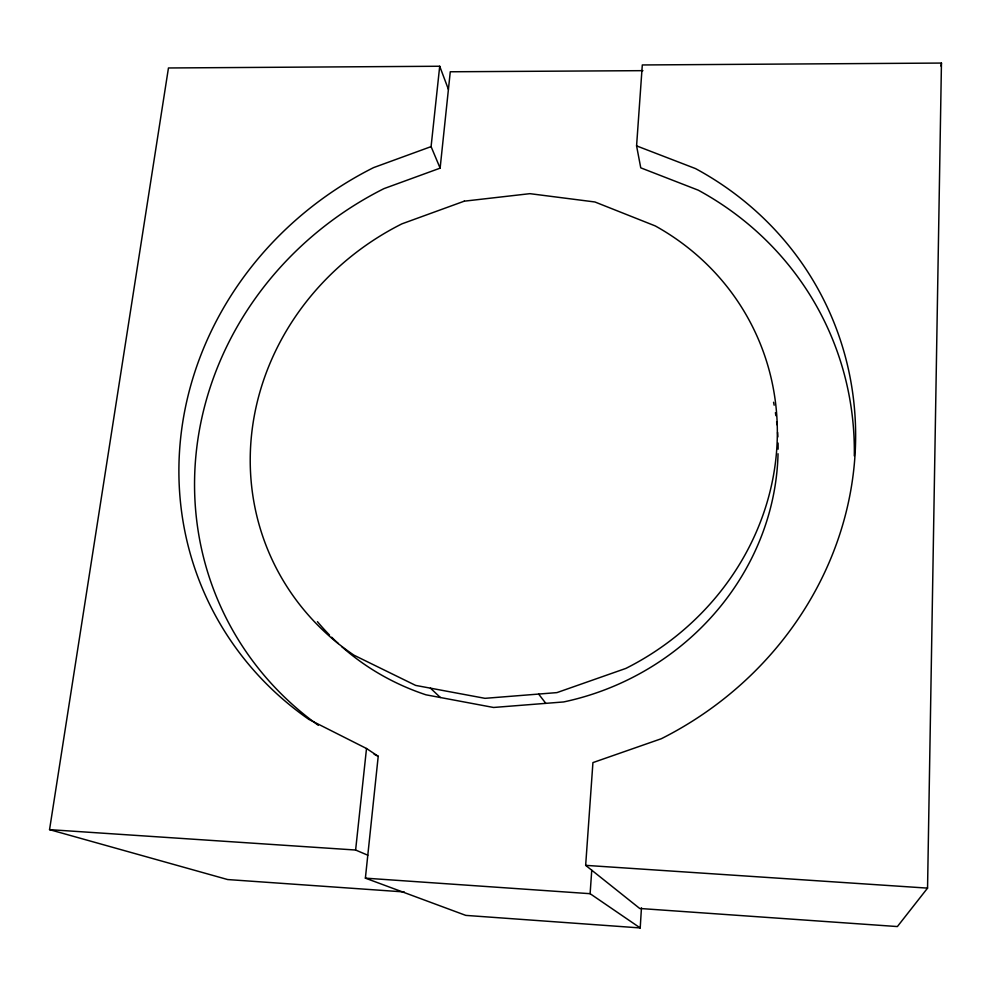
<?xml version="1.0" encoding="UTF-8"?>
<svg xmlns="http://www.w3.org/2000/svg" width="991" height="991" viewBox="0 0 991 991"><rect width="100%" height="100%" fill="white"/><g stroke="black" fill="none" stroke-linecap="round" stroke-linejoin="round"><path stroke-width="1.49" d="M636.581 145.888L695.521 168.594A342.725 319.746 -26.2 0 1 855.072 454.101A342.725 319.746 -26.2 0 1 661.282 738.741L592.928 762.599L585.656 865.354L639.715 908.474L897.388 926.56L927.551 888.122L941.45 63.065L642.304 64.96L636.581 145.888L640.756 167.838L698.271 190.185A333.955 312.586 -26.2 0 1 854.316 455.922M404.229 891.95L227.657 879.55L49.55 829.64L168.458 67.97L439.707 66.248L431.085 146.618L373.57 167.615A342.725 319.746 -26.2 0 0 308.981 719.466L366.509 748.502L378.215 756.294L365.382 878.15L465.795 915.387L640.211 927.935L641.45 907.88M640.211 927.935L590.116 893.696L591.751 870.209M318.309 725.288A333.955 312.586 -26.2 0 1 383.988 188.612L440.128 168.148L450.273 71.773L642.911 70.658M367.797 855.208L355.62 850.03L366.509 748.502M941.029 66.124L941.45 63.065M49.55 829.64L355.62 850.03M585.656 865.354L927.551 888.122M365.382 878.15L590.116 893.696M374.103 754.213L378.215 756.294M430.441 688.163L440.388 697.515M538.646 694.072L545.806 703.35M431.085 146.618L440.128 168.148M439.707 66.248L448.415 89.388M773.575 402.259A260.162 243.34 -26.2 0 1 774.157 405.208M775.42 412.665A260.162 243.34 -26.2 0 1 775.854 415.663M776.622 421.708A260.162 243.34 -26.2 0 1 776.944 424.743M777.588 432.361A260.162 243.34 -26.2 0 1 777.848 436.944M778.059 443.064A260.162 243.34 -26.2 0 1 778.108 449.171M778.034 453.754A260.162 243.34 -26.2 0 1 563.606 701.95L493.555 707.475L425.981 694.815A260.162 243.34 -26.2 0 1 341.697 646.603M338.29 643.531A260.162 243.34 -26.2 0 1 331.675 637.213M329.545 635.045A260.162 243.34 -26.2 0 1 317.442 621.679M464.271 201.173L401.9 223.855A266.988 248.89 -26.2 0 0 354.047 655.237L415.65 685.413L484.995 698.333L556.93 692.61L625.854 668.417A266.988 248.89 -26.2 0 0 776.808 448.242A266.988 248.89 -26.2 0 0 655.286 225.936L594.91 201.978L529.9 193.666L464.271 201.173"/></g></svg>
